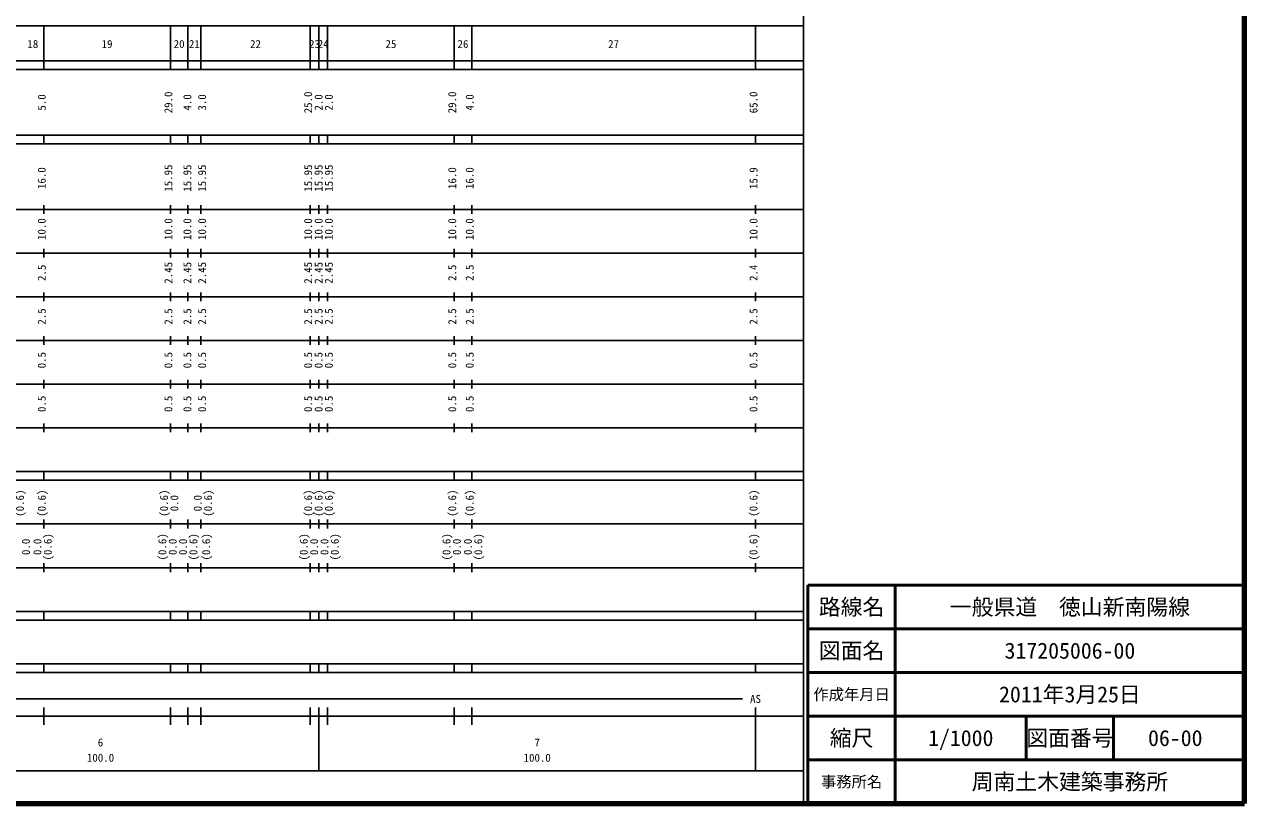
# Model space of a CAD drawing. Units: millimetres on the paper, enlarged 1000 times. Extents: x 40000 to 680000, y 20000 to 380000.
# Drawn here: x 400569 to 680000, y 20000 to 198357 of the extents above; entities that cross this region are included whole.
import ezdxf
from ezdxf.enums import TextEntityAlignment as Align

# ---------------------------------------------------------------- set-up
doc = ezdxf.new("R2010")
doc.units = ezdxf.units.MM
doc.header["$LTSCALE"] = 1000
for name, color, linetype, lineweight in [('M-TTL', 2, 'Continuous', 140), ('M-TTL-BAND', 7, 'Continuous', 25), ('M-TTL-FRAM', 2, 'Continuous', 50), ('M-TTL-LINE', 7, 'Continuous', 50)]:
    doc.layers.add(name, color=color, linetype=linetype, lineweight=lineweight)
doc.layers.add('M-TTL-TXT', color=7, linetype='Continuous')
doc.styles.add('ＭＳ ゴシック', font='')
doc.styles.get('ＭＳ ゴシック').set_extended_font_data('MS Gothic')

msp = doc.modelspace()

# ---------------------------------------------------------------- linework, layer by layer
at = {"layer": 'M-TTL'}
for p, q in [((680000, 20000), (680000, 380000)), ((40000, 20000), (680000, 20000))]:
    msp.add_line(p, q, dxfattribs=at)
at = {"layer": 'M-TTL-BAND'}
for p, q in [((579000, 20000), (579000, 370000)), ((68000, 198000), (579000, 198000)), ((405000, 188000), (405000, 198000)), ((434000, 188000), (434000, 198000)), ((438000, 188000), (438000, 198000)), ((441000, 188000), (441000, 198000)), ((466000, 188000), (466000, 198000)), ((468000, 188000), (468000, 198000)), ((470000, 188000), (470000, 198000)), ((499000, 188000), (499000, 198000)), ((503000, 188000), (503000, 198000)), ((568000, 188000), (568000, 198000)), ((40000, 190000), (579000, 190000)), ((40000, 188000), (579000, 188000)), ((40000, 173000), (579000, 173000)), ((40000, 171000), (579000, 171000)), ((405000, 171000), (405000, 173000)), ((434000, 171000), (434000, 173000)), ((438000, 171000), (438000, 173000)), ((441000, 171000), (441000, 173000)), ((466000, 171000), (466000, 173000)), ((468000, 171000), (468000, 173000)), ((470000, 171000), (470000, 173000)), ((499000, 171000), (499000, 173000)), ((503000, 171000), (503000, 173000)), ((568000, 171000), (568000, 173000)), ((405000, 155000), (405000, 157000)), ((434000, 155000), (434000, 157000)), ((438000, 155000), (438000, 157000)), ((441000, 155000), (441000, 157000)), ((466000, 155000), (466000, 157000)), ((468000, 155000), (468000, 157000)), ((470000, 155000), (470000, 157000)), ((499000, 155000), (499000, 157000)), ((503000, 155000), (503000, 157000)), ((568000, 155000), (568000, 157000)), ((40000, 156000), (579000, 156000)), ((46000, 146000), (579000, 146000)), ((405000, 145000), (405000, 147000)), ((434000, 145000), (434000, 147000)), ((438000, 145000), (438000, 147000)), ((441000, 145000), (441000, 147000)), ((466000, 145000), (466000, 147000)), ((468000, 145000), (468000, 147000)), ((470000, 145000), (470000, 147000)), ((499000, 145000), (499000, 147000)), ((503000, 145000), (503000, 147000)), ((568000, 145000), (568000, 147000)), ((405000, 135000), (405000, 137000)), ((434000, 135000), (434000, 137000)), ((438000, 135000), (438000, 137000)), ((441000, 135000), (441000, 137000)), ((466000, 135000), (466000, 137000)), ((468000, 135000), (468000, 137000)), ((470000, 135000), (470000, 137000)), ((499000, 135000), (499000, 137000)), ((503000, 135000), (503000, 137000)), ((568000, 135000), (568000, 137000)), ((52000, 136000), (579000, 136000)), ((46000, 126000), (579000, 126000)), ((405000, 125000), (405000, 127000)), ((434000, 125000), (434000, 127000)), ((438000, 125000), (438000, 127000)), ((441000, 125000), (441000, 127000)), ((466000, 125000), (466000, 127000)), ((468000, 125000), (468000, 127000)), ((470000, 125000), (470000, 127000)), ((499000, 125000), (499000, 127000)), ((503000, 125000), (503000, 127000)), ((568000, 125000), (568000, 127000)), ((52000, 116000), (579000, 116000)), ((405000, 115000), (405000, 117000)), ((434000, 115000), (434000, 117000)), ((438000, 115000), (438000, 117000)), ((441000, 115000), (441000, 117000)), ((466000, 115000), (466000, 117000)), ((468000, 115000), (468000, 117000)), ((470000, 115000), (470000, 117000)), ((499000, 115000), (499000, 117000)), ((503000, 115000), (503000, 117000)), ((568000, 115000), (568000, 117000)), ((405000, 105000), (405000, 107000)), ((434000, 105000), (434000, 107000)), ((438000, 105000), (438000, 107000)), ((441000, 105000), (441000, 107000)), ((466000, 105000), (466000, 107000)), ((468000, 105000), (468000, 107000)), ((470000, 105000), (470000, 107000)), ((499000, 105000), (499000, 107000)), ((503000, 105000), (503000, 107000)), ((568000, 105000), (568000, 107000)), ((46000, 106000), (579000, 106000)), ((40000, 96000), (579000, 96000)), ((405000, 94000), (405000, 96000)), ((434000, 94000), (434000, 96000)), ((438000, 94000), (438000, 96000)), ((441000, 94000), (441000, 96000)), ((466000, 94000), (466000, 96000)), ((468000, 94000), (468000, 96000)), ((470000, 94000), (470000, 96000)), ((499000, 94000), (499000, 96000)), ((503000, 94000), (503000, 96000)), ((568000, 94000), (568000, 96000)), ((40000, 94000), (579000, 94000)), ((49000, 84000), (579000, 84000)), ((405000, 83000), (405000, 85000)), ((434000, 83000), (434000, 85000)), ((438000, 83000), (438000, 85000)), ((441000, 83000), (441000, 85000)), ((466000, 83000), (466000, 85000)), ((468000, 83000), (468000, 85000)), ((470000, 83000), (470000, 85000)), ((499000, 83000), (499000, 85000)), ((503000, 83000), (503000, 85000)), ((568000, 83000), (568000, 85000)), ((40000, 74000), (579000, 74000)), ((405000, 73000), (405000, 75000)), ((434000, 73000), (434000, 75000)), ((438000, 73000), (438000, 75000)), ((441000, 73000), (441000, 75000)), ((466000, 73000), (466000, 75000)), ((468000, 73000), (468000, 75000)), ((470000, 73000), (470000, 75000)), ((499000, 73000), (499000, 75000)), ((503000, 73000), (503000, 75000)), ((568000, 73000), (568000, 75000)), ((40000, 64000), (579000, 64000)), ((40000, 62000), (579000, 62000)), ((405000, 62000), (405000, 64000)), ((434000, 62000), (434000, 64000)), ((438000, 62000), (438000, 64000)), ((441000, 62000), (441000, 64000)), ((466000, 62000), (466000, 64000)), ((468000, 62000), (468000, 64000)), ((470000, 62000), (470000, 64000)), ((499000, 62000), (499000, 64000)), ((503000, 62000), (503000, 64000)), ((568000, 62000), (568000, 64000)), ((40000, 52000), (579000, 52000)), ((405000, 50000), (405000, 52000)), ((434000, 50000), (434000, 52000)), ((438000, 50000), (438000, 52000)), ((441000, 50000), (441000, 52000)), ((466000, 50000), (466000, 52000)), ((468000, 50000), (468000, 52000)), ((470000, 50000), (470000, 52000)), ((499000, 50000), (499000, 52000)), ((503000, 50000), (503000, 52000)), ((568000, 50000), (568000, 52000)), ((40000, 50000), (579000, 50000)), ((150500, 44000), (565000, 44000)), ((405000, 38000), (405000, 42000)), ((434000, 38000), (434000, 42000)), ((438000, 38000), (438000, 42000)), ((441000, 38000), (441000, 42000)), ((466000, 38000), (466000, 42000)), ((468000, 27500), (468000, 42000)), ((470000, 38000), (470000, 42000)), ((499000, 38000), (499000, 42000)), ((503000, 38000), (503000, 42000)), ((568000, 27500), (568000, 42000)), ((40000, 40000), (579000, 40000)), ((68000, 27500), (579000, 27500))]:
    msp.add_line(p, q, dxfattribs=at)
at = {"layer": 'M-TTL-FRAM'}
for p, q in [((680000, 70000), (580000, 70000)), ((580000, 70000), (580000, 20000))]:
    msp.add_line(p, q, dxfattribs=at)
at = {"layer": 'M-TTL-LINE'}
for p, q in [((600000, 70000), (600000, 20000)), ((680000, 60000), (580000, 60000)), ((680000, 50000), (580000, 50000)), ((680000, 40000), (580000, 40000)), ((630000, 40000), (630000, 30000)), ((650000, 40000), (650000, 30000)), ((680000, 30000), (580000, 30000))]:
    msp.add_line(p, q, dxfattribs=at)

# ---------------------------------------------------------------- texts
at = {"layer": 'M-TTL-BAND', "style": 'ＭＳ ゴシック'}
for s, p in [('18', (402500, 192405)), ('19', (419500, 192405)), ('20', (436000, 192405)), ('21', (439500, 192405)), ('22', (453500, 192405)), ('23', (467000, 192405)), ('24', (469000, 192405)), ('25', (484500, 192405)), ('26', (501000, 192405)), ('27', (535500, 192405)), ('AS', (568000, 42500)), ('6', (418000, 32523)), ('7', (518000, 32523)), ('100.0', (418000, 29033)), ('100.0', (518000, 29033))]:
    msp.add_text(s, height=1833, dxfattribs=at).set_placement(p, align=Align.BOTTOM_CENTER)
for s, p in [('5.0', (406000, 180500)), ('29.0', (435000, 180500)), ('4.0', (439342, 180500)), ('3.0', (442716, 180500)), ('25.0', (467000, 180500)), ('2.0', (469398, 180500)), ('2.0', (471738, 180500)), ('29.0', (500000, 180500)), ('4.0', (504000, 180500)), ('65.0', (569000, 180500)), ('16.0', (406000, 163174)), ('15.95', (435000, 163174)), ('15.95', (439342, 163174)), ('15.95', (442716, 163174)), ('15.95', (467000, 163174)), ('15.95', (469398, 163174)), ('15.95', (471738, 163174)), ('16.0', (500000, 163174)), ('16.0', (504000, 163174)), ('15.9', (569000, 163174)), ('10.0', (406000, 151500)), ('10.0', (435000, 151500)), ('10.0', (439342, 151500)), ('10.0', (442716, 151500)), ('10.0', (467000, 151500)), ('10.0', (469398, 151500)), ('10.0', (471738, 151500)), ('10.0', (500000, 151500)), ('10.0', (504000, 151500)), ('10.0', (569000, 151500)), ('2.5', (406000, 141500)), ('2.45', (435000, 141500)), ('2.45', (439342, 141500)), ('2.45', (442716, 141500)), ('2.45', (467000, 141500)), ('2.45', (469398, 141500)), ('2.45', (471738, 141500)), ('2.5', (500000, 141500)), ('2.5', (504000, 141500)), ('2.4', (569000, 141500)), ('2.5', (406000, 131500)), ('2.5', (435000, 131500)), ('2.5', (439342, 131500)), ('2.5', (442716, 131500)), ('2.5', (467000, 131500)), ('2.5', (469398, 131500)), ('2.5', (471738, 131500)), ('2.5', (500000, 131500)), ('2.5', (504000, 131500)), ('2.5', (569000, 131500)), ('0.5', (406000, 121500)), ('0.5', (435000, 121500)), ('0.5', (439342, 121500)), ('0.5', (442716, 121500)), ('0.5', (467000, 121500)), ('0.5', (469398, 121500)), ('0.5', (471738, 121500)), ('0.5', (500000, 121500)), ('0.5', (504000, 121500)), ('0.5', (569000, 121500)), ('0.5', (406000, 111500)), ('0.5', (435000, 111500)), ('0.5', (439342, 111500)), ('0.5', (442716, 111500)), ('0.5', (467000, 111500)), ('0.5', (469398, 111500)), ('0.5', (471738, 111500)), ('0.5', (500000, 111500)), ('0.5', (504000, 111500)), ('0.5', (569000, 111500)), ('(0.6)', (401000, 88764)), ('(0.6)', (406000, 88764)), ('(0.6)', (434000, 88764)), ('0.0', (436370, 88764)), ('0.0', (441716, 88764)), ('(0.6)', (444086, 88764)), ('(0.6)', (467000, 88764)), ('(0.6)', (469398, 88764)), ('(0.6)', (471738, 88764)), ('(0.6)', (500000, 88764)), ('(0.6)', (504000, 88764)), ('(0.6)', (569000, 88764)), ('(0.6)', (407370, 78764)), ('(0.6)', (433611, 78764)), ('(0.6)', (440712, 78764)), ('(0.6)', (443649, 78764)), ('(0.6)', (466000, 78764)), ('(0.6)', (473108, 78764)), ('(0.6)', (498689, 78764)), ('(0.6)', (505953, 78764)), ('(0.6)', (569000, 78764)), ('0.0', (402370, 78764)), ('0.0', (405000, 78764)), ('0.0', (435981, 78764)), ('0.0', (438342, 78764)), ('0.0', (468370, 78764)), ('0.0', (470738, 78764)), ('0.0', (501059, 78764)), ('0.0', (503583, 78764))]:
    msp.add_text(s, height=1833, rotation=90, dxfattribs=at).set_placement(p, align=Align.BOTTOM_CENTER)
at = {"layer": 'M-TTL-TXT', "style": 'ＭＳ ゴシック'}
for s, height, p in [('路線名', 3666, (590000, 65000)), ('路線名', 3666, (590000, 65000)), ('一般県道\u3000徳山新南陽線', 3666, (640000, 65000)), ('図面名', 3666, (590000, 55000)), ('図面名', 3666, (590000, 55000)), ('317205006-00', 3666, (640000, 55000)), ('作成年月日', 2566, (590000, 45000)), ('作成年月日', 2566, (590000, 45000)), ('2011年3月25日', 3666, (640000, 45000)), ('縮尺', 3666, (590000, 35000)), ('縮尺', 3666, (590000, 35000)), ('1/1000', 3666, (615000, 35000)), ('図面番号', 3666, (640000, 35000)), ('図面番号', 3666, (640000, 35000)), ('06-00', 3666, (664125, 35000)), ('事務所名', 2566, (590000, 25000)), ('事務所名', 2566, (590000, 25000)), ('周南土木建築事務所', 3666, (640000, 25000))]:
    msp.add_text(s, height=height, dxfattribs=at).set_placement(p, align=Align.MIDDLE_CENTER)

doc.saveas('drawing.dxf')
